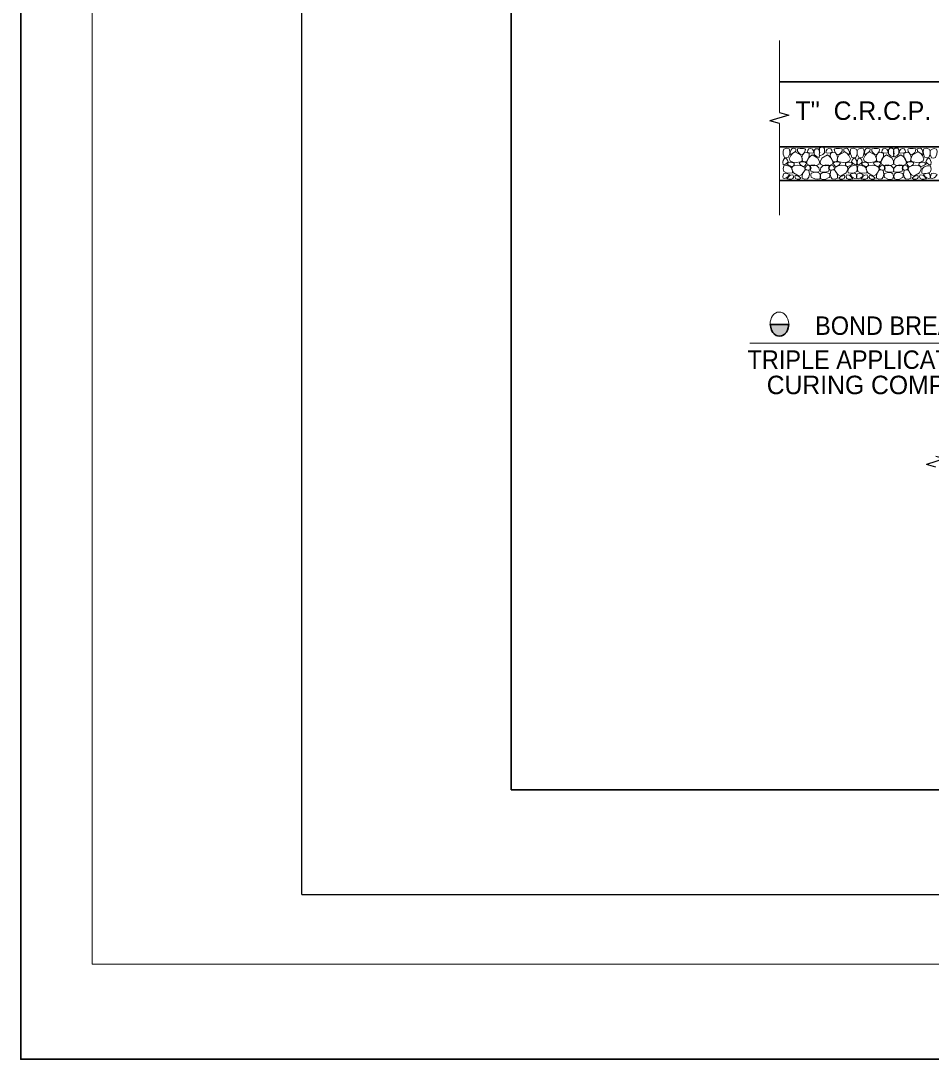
# Model space of a CAD drawing. Extents: x -105 to 266, y -441 to -168.
# Drawn here: x -105.4 to -40.2, y -440.7 to -366.3 of the extents above; entities that cross this region are included whole.
import ezdxf
from ezdxf.enums import TextEntityAlignment as Align

# ---------------------------------------------------------------- set-up
doc = ezdxf.new("R2010")
doc.units = 0
doc.header["$LTSCALE"] = 0.53
doc.layers.add('1', color=7, linetype='Continuous', lineweight=13)

msp = doc.modelspace()

# ---------------------------------------------------------------- hatches: boundary and pattern name
at = {"layer": '1'}
msp.add_hatch(color=256, dxfattribs=at).paths.add_polyline_path([(-51.7359, -388.0856), (-50.4116, -388.0855), (-50.4259, -388.2063), (-50.4374, -388.3272), (-50.5063, -388.5112), (-50.5753, -388.6377), (-50.6386, -388.7239), (-50.7362, -388.8101), (-50.8569, -388.8793), (-50.9317, -388.9137), (-51.0523, -388.9252), (-51.2074, -388.9137), (-51.3051, -388.8735), (-51.4258, -388.793), (-51.5407, -388.6664), (-51.6325, -388.4939), (-51.7016, -388.2927)])

# ---------------------------------------------------------------- linework, layer by layer
for p, q in [((-100.2867, -433.914), (-100.2867, -203.9313)), ((-51.0647, -372.9229), (-51.0647, -367.7662)), ((-51.0647, -373.7026), (-51.0647, -380.2674)), ((-100.2867, -433.914), (259.6863, -433.914))]:
    msp.add_line(p, q, dxfattribs=at)
at = {"layer": '1', "lineweight": 35}
for p, q in [((-70.289, -421.4148), (-70.289, -216.4301)), ((-23.8856, -375.3657), (-51.0647, -375.3657)), ((-29.4143, -377.7914), (-51.0647, -377.7914)), ((-70.289, -421.4148), (254.6864, -421.4148))]:
    msp.add_line(p, q, dxfattribs=at)
at = {"layer": '1', "lineweight": 25}
for p, q in [((-51.0647, -373.7026), (-51.7522, -373.5192)), ((-39.862, -398.3031), (-40.5494, -398.1197)), ((-85.2878, -428.9141), (259.6863, -428.9141))]:
    msp.add_line(p, q, dxfattribs=at)
at = {"layer": '1', "lineweight": 35}
for points in [[(-105.4112, -167.8633), (265.6852, -167.8633), (265.6852, -440.7142), (-105.4112, -440.7142)], [(-51.7359, -388.0856), (-50.4116, -388.0855), (-50.4259, -388.2063), (-50.4374, -388.3272), (-50.5063, -388.5112), (-50.5753, -388.6377), (-50.6386, -388.7239), (-50.7362, -388.8101), (-50.8569, -388.8793), (-50.9317, -388.9137), (-51.0523, -388.9252), (-51.2074, -388.9137), (-51.3051, -388.8735), (-51.4258, -388.793), (-51.5407, -388.6664), (-51.6325, -388.4939), (-51.7016, -388.2927)]]:
    msp.add_lwpolyline(points, close=True, dxfattribs=at)
at = {"layer": '1', "lineweight": 25}
for points in [[(-85.2878, -428.9141), (-85.2878, -208.9308), (259.6863, -208.9308)], [(-51.0647, -372.9229), (-50.3986, -373.1007), (-51.7522, -373.5192)], [(-39.862, -397.5233), (-39.1959, -397.7012), (-40.5494, -398.1197)]]:
    msp.add_lwpolyline(points, dxfattribs=at)
at = {"layer": '1', "lineweight": 35}
msp.add_lwpolyline([(-16.2095, -375.3657), (-16.2095, -370.7252), (-51.0647, -370.7252)], dxfattribs=at)
at = {"layer": '1'}
for points in [[(-50.3688, -375.5107), (-50.3272, -375.6717), (-50.3366, -375.8657), (-50.4034, -376.0409), (-50.4426, -376.1244), (-50.5696, -376.1533), (-50.7154, -376.144), (-50.8158, -375.8893), (-50.8141, -375.6866), (-50.7475, -375.5331), (-50.5424, -375.4758)], [(-50.1013, -375.478), (-50.1713, -375.4964), (-50.2407, -375.5897), (-50.3001, -375.7627), (-50.3108, -375.9158), (-50.0603, -375.7918), (-49.9108, -375.6728), (-49.9005, -375.5167), (-50.0071, -375.4884)], [(-49.3601, -375.4958), (-49.2559, -375.5062), (-49.2144, -375.5687), (-49.2507, -375.6932), (-49.2873, -375.7867), (-49.3601, -375.8803), (-49.4585, -375.9427), (-49.5887, -375.8907), (-49.7133, -375.7867), (-49.7704, -375.6724), (-49.7861, -375.5062), (-49.5989, -375.4855), (-49.5678, -375.4855), (-49.495, -375.4958), (-49.4743, -375.4855)], [(-48.7106, -375.5475), (-48.6326, -375.6622), (-48.6064, -375.7765), (-48.7053, -375.8181), (-48.9339, -375.7973), (-49.0639, -375.7555), (-49.0378, -375.6103), (-48.96, -375.5061), (-48.8197, -375.4958)], [(-48.232, -376.1276), (-48.196, -376.0028), (-48.232, -375.8988), (-48.2064, -375.8155), (-48.2166, -375.5764), (-48.3102, -375.5141), (-48.4973, -375.5141), (-48.5854, -375.6287), (-48.5854, -375.9198), (-48.4453, -376.0442)], [(-48.1888, -376.011), (-48.225, -375.8861), (-48.1888, -375.7822), (-48.2146, -375.6987), (-48.2042, -375.4597), (-48.1107, -375.3974), (-47.9236, -375.3974), (-47.8355, -375.5122), (-47.8355, -375.8032), (-47.9757, -375.9277)], [(-47.6522, -375.5475), (-47.7301, -375.6622), (-47.756, -375.7765), (-47.6572, -375.8181), (-47.4288, -375.7973), (-47.2988, -375.7555), (-47.3248, -375.6103), (-47.4027, -375.5061), (-47.5428, -375.4958)], [(-47.0027, -375.4958), (-47.1067, -375.5062), (-47.1482, -375.5687), (-47.112, -375.6932), (-47.0752, -375.7867), (-47.0027, -375.8803), (-46.9041, -375.9427), (-46.7738, -375.8907), (-46.6493, -375.7867), (-46.5922, -375.6724), (-46.5764, -375.5062), (-46.7637, -375.4855), (-46.7947, -375.4855), (-46.8677, -375.4958), (-46.8882, -375.4855)], [(-46.2613, -375.478), (-46.1912, -375.4964), (-46.1218, -375.5897), (-46.0627, -375.7627), (-46.0518, -375.9158), (-46.3025, -375.7918), (-46.4519, -375.6728), (-46.462, -375.5167), (-46.3557, -375.4884)], [(-45.9549, -375.5107), (-45.9966, -375.6717), (-45.9874, -375.8657), (-45.9204, -376.0409), (-45.8813, -376.1244), (-45.7542, -376.1533), (-45.6084, -376.144), (-45.5081, -375.8893), (-45.5097, -375.6866), (-45.5764, -375.5331), (-45.7815, -375.4758)], [(-45.0497, -375.5107), (-45.0081, -375.6717), (-45.0174, -375.8657), (-45.0842, -376.0409), (-45.1234, -376.1244), (-45.2503, -376.1533), (-45.3962, -376.144), (-45.4967, -375.8893), (-45.4948, -375.6866), (-45.4283, -375.5331), (-45.2233, -375.4758)], [(-44.7821, -375.478), (-44.8522, -375.4964), (-44.9216, -375.5897), (-44.9808, -375.7627), (-44.9917, -375.9158), (-44.7411, -375.7918), (-44.5917, -375.6728), (-44.5815, -375.5167), (-44.6878, -375.4884)], [(-44.0408, -375.4958), (-43.9368, -375.5062), (-43.8953, -375.5687), (-43.9315, -375.6932), (-43.9682, -375.7867), (-44.0408, -375.8803), (-44.1393, -375.9427), (-44.2695, -375.8907), (-44.3942, -375.7867), (-44.4513, -375.6724), (-44.4671, -375.5062), (-44.2798, -375.4855), (-44.2487, -375.4855), (-44.1757, -375.4958), (-44.1552, -375.4855)], [(-43.3913, -375.5475), (-43.3134, -375.6622), (-43.2874, -375.7765), (-43.3862, -375.8181), (-43.6148, -375.7973), (-43.7447, -375.7555), (-43.7187, -375.6103), (-43.6407, -375.5061), (-43.5007, -375.4958)], [(-42.9128, -376.0888), (-42.8767, -375.9639), (-42.9128, -375.8599), (-42.8872, -375.7766), (-42.8976, -375.5376), (-42.991, -375.4752), (-43.1781, -375.4752), (-43.2662, -375.5897), (-43.2662, -375.8807), (-43.1262, -376.0053)], [(-42.8679, -376.0888), (-42.9042, -375.9639), (-42.8679, -375.8599), (-42.8938, -375.7766), (-42.8833, -375.5376), (-42.7897, -375.4752), (-42.6029, -375.4752), (-42.5147, -375.5897), (-42.5147, -375.8807), (-42.6547, -376.0053)], [(-42.3897, -375.5475), (-42.4676, -375.6622), (-42.4935, -375.7765), (-42.3948, -375.8181), (-42.1662, -375.7973), (-42.0363, -375.7555), (-42.0622, -375.6103), (-42.1402, -375.5061), (-42.2802, -375.4958)], [(-41.7402, -375.4958), (-41.844, -375.5062), (-41.8857, -375.5687), (-41.8493, -375.6932), (-41.8128, -375.7867), (-41.7402, -375.8803), (-41.6414, -375.9427), (-41.5114, -375.8907), (-41.3867, -375.7867), (-41.3297, -375.6724), (-41.3139, -375.5062), (-41.5012, -375.4855), (-41.5323, -375.4855), (-41.6051, -375.4958), (-41.6257, -375.4855)], [(-40.9988, -375.478), (-40.9288, -375.4964), (-40.8593, -375.5897), (-40.7998, -375.7627), (-40.7892, -375.9158), (-41.0399, -375.7918), (-41.1893, -375.6728), (-41.1995, -375.5167), (-41.0931, -375.4884)], [(-40.7312, -375.5107), (-40.7728, -375.6717), (-40.7634, -375.8657), (-40.6968, -376.0409), (-40.6576, -376.1244), (-40.5305, -376.1533), (-40.3847, -376.144), (-40.2844, -375.8893), (-40.2861, -375.6866), (-40.3527, -375.5331), (-40.5578, -375.4758)], [(-39.8278, -375.5302), (-39.7862, -375.6911), (-39.7954, -375.8852), (-39.8623, -376.0603), (-39.9014, -376.1439), (-40.0283, -376.1727), (-40.1744, -376.1634), (-40.2745, -375.9087), (-40.2729, -375.706), (-40.2064, -375.5525), (-40.0013, -375.4952)], [(-50.7985, -376.3413), (-50.7458, -376.2325), (-50.6417, -376.1701), (-50.562, -376.2309), (-50.4917, -376.3265), (-50.4589, -376.4386), (-50.5444, -376.5492), (-50.6788, -376.6406), (-50.8043, -376.6642), (-50.8271, -376.4793)], [(-49.4579, -376.3901), (-49.4326, -376.2234), (-49.5572, -375.9532), (-49.9567, -375.7249), (-50.1183, -375.8285), (-50.264, -375.9846), (-50.3725, -376.2237), (-50.3158, -376.3795), (-50.123, -376.4731), (-49.8586, -376.5043), (-49.5986, -376.4522)], [(-48.9386, -375.8597), (-48.9337, -376.026), (-48.9857, -376.213), (-49.0895, -376.369), (-49.1464, -376.4418), (-49.2767, -376.4418), (-49.4167, -376.4002), (-49.4583, -376.1301), (-49.4117, -375.9325), (-49.3128, -375.7975), (-49.1, -375.787)], [(-48.2213, -376.6188), (-48.1961, -376.4522), (-48.3207, -376.182), (-48.7202, -375.9537), (-48.882, -376.0573), (-49.0275, -376.2132), (-49.1361, -376.4526), (-49.0793, -376.6082), (-48.8866, -376.7019), (-48.6221, -376.7329), (-48.3622, -376.6811)], [(-48.1412, -376.6188), (-48.1665, -376.4522), (-48.0419, -376.182), (-47.6423, -375.9537), (-47.4808, -376.0573), (-47.3352, -376.2132), (-47.2267, -376.4526), (-47.2832, -376.6082), (-47.4761, -376.7019), (-47.7406, -376.7329), (-48.0005, -376.6811)], [(-47.4239, -375.8597), (-47.4289, -376.026), (-47.377, -376.213), (-47.2729, -376.369), (-47.2162, -376.4418), (-47.086, -376.4418), (-46.9459, -376.4002), (-46.9042, -376.1301), (-46.951, -375.9325), (-47.0497, -375.7975), (-47.2626, -375.787)], [(-46.9047, -376.3901), (-46.93, -376.2234), (-46.8054, -375.9532), (-46.406, -375.7249), (-46.2443, -375.8285), (-46.0987, -375.9846), (-45.9902, -376.2237), (-46.0466, -376.3795), (-46.2396, -376.4731), (-46.5042, -376.5043), (-46.7641, -376.4522)], [(-45.5641, -376.3413), (-45.6167, -376.2325), (-45.7208, -376.1701), (-45.8008, -376.2309), (-45.8708, -376.3265), (-45.9039, -376.4386), (-45.8182, -376.5492), (-45.6839, -376.6406), (-45.5583, -376.6642), (-45.5356, -376.4793)], [(-45.4794, -376.3413), (-45.4267, -376.2325), (-45.3226, -376.1701), (-45.2427, -376.2309), (-45.1727, -376.3265), (-45.1397, -376.4386), (-45.2252, -376.5492), (-45.3595, -376.6406), (-45.4852, -376.6642), (-45.5079, -376.4793)], [(-44.1388, -376.3901), (-44.1134, -376.2234), (-44.238, -375.9532), (-44.6377, -375.7249), (-44.7992, -375.8285), (-44.9448, -375.9846), (-45.0533, -376.2237), (-44.9966, -376.3795), (-44.8039, -376.4731), (-44.5393, -376.5043), (-44.2796, -376.4522)], [(-43.6193, -375.8597), (-43.6146, -376.026), (-43.6665, -376.213), (-43.7705, -376.369), (-43.8273, -376.4418), (-43.9574, -376.4418), (-44.0977, -376.4002), (-44.139, -376.1301), (-44.0925, -375.9325), (-43.9936, -375.7975), (-43.7809, -375.787)], [(-42.9021, -376.6188), (-42.8769, -376.4522), (-43.0015, -376.182), (-43.4011, -375.9537), (-43.5628, -376.0573), (-43.7082, -376.2132), (-43.8168, -376.4526), (-43.7602, -376.6082), (-43.5674, -376.7019), (-43.303, -376.7329), (-43.0431, -376.6811)], [(-42.8787, -376.6188), (-42.904, -376.4522), (-42.7793, -376.182), (-42.3798, -375.9537), (-42.2182, -376.0573), (-42.0726, -376.2132), (-41.9642, -376.4526), (-42.0207, -376.6082), (-42.2134, -376.7019), (-42.4781, -376.7329), (-42.7379, -376.6811)], [(-42.1616, -375.8597), (-42.1664, -376.026), (-42.1142, -376.213), (-42.0104, -376.369), (-41.9537, -376.4418), (-41.8233, -376.4418), (-41.6833, -376.4002), (-41.6417, -376.1301), (-41.6884, -375.9325), (-41.7873, -375.7975), (-42, -375.787)], [(-41.6422, -376.3901), (-41.6675, -376.2234), (-41.5429, -375.9532), (-41.1434, -375.7249), (-40.9816, -375.8285), (-40.8362, -375.9846), (-40.7277, -376.2237), (-40.7842, -376.3795), (-40.9769, -376.4731), (-41.2415, -376.5043), (-41.5013, -376.4522)], [(-40.2432, -376.3413), (-40.296, -376.2325), (-40.4002, -376.1701), (-40.4799, -376.2309), (-40.5502, -376.3265), (-40.5829, -376.4386), (-40.4973, -376.5492), (-40.363, -376.6406), (-40.2375, -376.6642), (-40.2147, -376.4793)], [(-50.1443, -377.242), (-50.1394, -377.086), (-50.1915, -376.9096), (-50.3108, -376.7847), (-50.5346, -376.7017), (-50.768, -376.7222), (-50.8047, -376.9406), (-50.768, -377.1382), (-50.576, -377.2317), (-50.3266, -377.2629)], [(-50.073, -376.732), (-50.1336, -376.7713), (-50.2496, -376.7599), (-50.4172, -376.6875), (-50.5377, -376.5925), (-50.4409, -376.5147), (-50.3369, -376.473), (-50.264, -376.473), (-50.1755, -376.4831), (-50.0263, -376.5459), (-50.0172, -376.6551)], [(-50.156, -376.8053), (-50.1813, -376.9718), (-50.0568, -377.242), (-49.6571, -377.4705), (-49.4954, -377.3667), (-49.3499, -377.2107), (-49.2413, -376.9714), (-49.298, -376.8158), (-49.4909, -376.7221), (-49.7554, -376.691), (-50.0151, -376.7431)], [(-49.3444, -376.4418), (-49.2251, -376.4627), (-49.1364, -376.5457), (-49.1731, -376.6393), (-49.2458, -376.7328), (-49.3444, -376.7952), (-49.4746, -376.7432), (-49.5991, -376.6393), (-49.6562, -376.5248), (-49.4847, -376.4522)], [(-49.4386, -377.6058), (-49.4434, -377.4396), (-49.3917, -377.2526), (-49.2874, -377.0966), (-49.2307, -377.0237), (-49.1006, -377.0237), (-48.9606, -377.0653), (-48.9187, -377.3357), (-48.9655, -377.5331), (-49.0644, -377.6682), (-49.2771, -377.6786)], [(-49.0433, -377.0342), (-49.1626, -377.0132), (-49.2511, -376.9303), (-49.2144, -376.8368), (-49.1419, -376.7432), (-49.0433, -376.6808), (-48.913, -376.7328), (-48.8403, -376.8161), (-48.8091, -376.9096), (-48.9029, -377.0237)], [(-48.2477, -377.1692), (-48.196, -377.055), (-48.2477, -376.8785), (-48.367, -376.7537), (-48.5907, -376.6707), (-48.8244, -376.6912), (-48.8611, -376.9096), (-48.8244, -377.1072), (-48.6532, -377.1692), (-48.5699, -377.1901)], [(-48.1148, -377.1692), (-48.1668, -377.055), (-48.1148, -376.8785), (-47.9955, -376.7537), (-47.7717, -376.6707), (-47.5383, -376.6912), (-47.5015, -376.9096), (-47.5383, -377.1072), (-47.7095, -377.1692), (-47.7927, -377.1901)], [(-47.3193, -377.0342), (-47.2001, -377.0132), (-47.1116, -376.9303), (-47.1482, -376.8368), (-47.2207, -376.7432), (-47.3193, -376.6808), (-47.4496, -376.7328), (-47.5223, -376.8161), (-47.5534, -376.9096), (-47.4597, -377.0237)], [(-46.924, -377.6058), (-46.9191, -377.4396), (-46.9711, -377.2526), (-47.0751, -377.0966), (-47.132, -377.0237), (-47.262, -377.0237), (-47.4022, -377.0653), (-47.4438, -377.3357), (-47.3972, -377.5331), (-47.2983, -377.6682), (-47.0855, -377.6786)], [(-47.0183, -376.4418), (-47.1375, -376.4627), (-47.226, -376.5457), (-47.1893, -376.6393), (-47.1169, -376.7328), (-47.0183, -376.7952), (-46.888, -376.7432), (-46.7636, -376.6393), (-46.7063, -376.5248), (-46.8779, -376.4522)], [(-46.2066, -376.8053), (-46.1813, -376.9718), (-46.3058, -377.242), (-46.7054, -377.4705), (-46.8672, -377.3667), (-47.0127, -377.2107), (-47.1213, -376.9714), (-47.0646, -376.8158), (-46.8717, -376.7221), (-46.6073, -376.691), (-46.3474, -376.7431)], [(-46.2897, -376.732), (-46.2292, -376.7713), (-46.1133, -376.7599), (-45.9454, -376.6875), (-45.8251, -376.5925), (-45.9217, -376.5147), (-46.0257, -376.473), (-46.0985, -376.473), (-46.187, -376.4831), (-46.3363, -376.5459), (-46.3452, -376.6551)], [(-46.1598, -377.242), (-46.1647, -377.086), (-46.1127, -376.9096), (-45.9934, -376.7847), (-45.7698, -376.7017), (-45.5362, -376.7222), (-45.4994, -376.9406), (-45.5362, -377.1382), (-45.7283, -377.2317), (-45.9778, -377.2629)], [(-44.8254, -377.242), (-44.8205, -377.086), (-44.8723, -376.9096), (-44.9917, -376.7847), (-45.2152, -376.7017), (-45.4488, -376.7222), (-45.4856, -376.9406), (-45.4488, -377.1382), (-45.2569, -377.2317), (-45.0074, -377.2629)], [(-44.7538, -376.732), (-44.8143, -376.7713), (-44.9304, -376.7599), (-45.098, -376.6875), (-45.2185, -376.5925), (-45.1217, -376.5147), (-45.0177, -376.473), (-44.9449, -376.473), (-44.8563, -376.4831), (-44.7073, -376.5459), (-44.6981, -376.6551)], [(-44.8368, -376.8053), (-44.8621, -376.9718), (-44.7374, -377.242), (-44.3381, -377.4705), (-44.1762, -377.3667), (-44.0308, -377.2107), (-43.9221, -376.9714), (-43.9789, -376.8158), (-44.1717, -376.7221), (-44.4362, -376.691), (-44.6961, -376.7431)], [(-44.0252, -376.4418), (-43.9058, -376.4627), (-43.8173, -376.5457), (-43.8539, -376.6393), (-43.9267, -376.7328), (-44.0252, -376.7952), (-44.1555, -376.7432), (-44.2799, -376.6393), (-44.3371, -376.5248), (-44.1657, -376.4522)], [(-44.1195, -377.6058), (-44.1243, -377.4396), (-44.0723, -377.2526), (-43.9683, -377.0966), (-43.9114, -377.0237), (-43.7815, -377.0237), (-43.6412, -377.0653), (-43.5997, -377.3357), (-43.6463, -377.5331), (-43.7452, -377.6682), (-43.958, -377.6786)], [(-43.724, -377.0342), (-43.8432, -377.0132), (-43.932, -376.9303), (-43.8953, -376.8368), (-43.8227, -376.7432), (-43.724, -376.6808), (-43.5939, -376.7328), (-43.5211, -376.8161), (-43.4899, -376.9096), (-43.5837, -377.0237)], [(-42.9288, -377.1692), (-42.8767, -377.055), (-42.9288, -376.8785), (-43.0479, -376.7537), (-43.2717, -376.6707), (-43.5052, -376.6912), (-43.5419, -376.9096), (-43.5052, -377.1072), (-43.334, -377.1692), (-43.2507, -377.1901)], [(-42.8522, -377.1692), (-42.9042, -377.055), (-42.8522, -376.8785), (-42.733, -376.7537), (-42.5093, -376.6707), (-42.2756, -376.6912), (-42.2391, -376.9096), (-42.2756, -377.1072), (-42.4469, -377.1692), (-42.5302, -377.1901)], [(-42.0569, -377.0342), (-41.9376, -377.0132), (-41.849, -376.9303), (-41.8857, -376.8368), (-41.9582, -376.7432), (-42.0569, -376.6808), (-42.1871, -376.7328), (-42.2601, -376.8161), (-42.2909, -376.9096), (-42.1972, -377.0237)], [(-41.6614, -377.6058), (-41.6567, -377.4396), (-41.7087, -377.2526), (-41.8125, -377.0966), (-41.8693, -377.0237), (-41.9997, -377.0237), (-42.1398, -377.0653), (-42.1812, -377.3357), (-42.1347, -377.5331), (-42.0358, -377.6682), (-41.823, -377.6786)], [(-41.7556, -376.4418), (-41.8748, -376.4627), (-41.9635, -376.5457), (-41.9268, -376.6393), (-41.8543, -376.7328), (-41.7556, -376.7952), (-41.6255, -376.7432), (-41.5008, -376.6393), (-41.4438, -376.5248), (-41.6153, -376.4522)], [(-40.944, -376.8053), (-40.9187, -376.9718), (-41.0433, -377.242), (-41.4429, -377.4705), (-41.6047, -377.3667), (-41.7501, -377.2107), (-41.8585, -376.9714), (-41.8021, -376.8158), (-41.6094, -376.7221), (-41.3449, -376.691), (-41.0849, -376.7431)], [(-41.0272, -376.732), (-40.9667, -376.7713), (-40.8506, -376.7599), (-40.6827, -376.6875), (-40.5624, -376.5925), (-40.659, -376.5147), (-40.7631, -376.473), (-40.836, -376.473), (-40.9247, -376.4831), (-41.0737, -376.5459), (-41.0829, -376.6551)], [(-40.8778, -377.2615), (-40.8828, -377.1056), (-40.8308, -376.9291), (-40.7116, -376.8042), (-40.4878, -376.7212), (-40.2542, -376.7417), (-40.2176, -376.9602), (-40.2542, -377.1576), (-40.4462, -377.2511), (-40.6958, -377.2823)], [(-50.5801, -377.5924), (-50.6934, -377.6351), (-50.8117, -377.6087), (-50.8278, -377.5096), (-50.8129, -377.392), (-50.7598, -377.2883), (-50.6212, -377.2667), (-50.4612, -377.2929), (-50.3538, -377.3623), (-50.4644, -377.5119)], [(-50.0721, -377.5743), (-50.1088, -377.6368), (-50.2176, -377.6783), (-50.3998, -377.6887), (-50.5502, -377.6574), (-50.3633, -377.4497), (-50.2752, -377.3977), (-50.1135, -377.3872), (-50.0568, -377.4809)], [(-49.9581, -377.5747), (-49.9216, -377.6372), (-49.8125, -377.6788), (-49.6303, -377.6893), (-49.5367, -377.6162), (-49.7031, -377.4812), (-49.7342, -377.4602), (-49.9318, -377.4291), (-49.9734, -377.4813)], [(-48.1867, -377.6542), (-48.3504, -377.6841), (-48.5432, -377.6608), (-48.713, -377.5817), (-48.7935, -377.5366), (-48.8132, -377.4078), (-48.7933, -377.2629), (-48.5322, -377.1811), (-48.3299, -377.1975), (-48.1816, -377.2749), (-48.1392, -377.4837)], [(-48.0981, -377.6736), (-47.9344, -377.7036), (-47.7417, -377.6805), (-47.5718, -377.6011), (-47.4913, -377.5561), (-47.4716, -377.4273), (-47.4915, -377.2823), (-47.7525, -377.2005), (-47.9551, -377.217), (-48.1032, -377.2943), (-48.1456, -377.5031)], [(-46.4045, -377.5747), (-46.4412, -377.6372), (-46.5501, -377.6788), (-46.7325, -377.6893), (-46.8258, -377.6162), (-46.6597, -377.4812), (-46.6283, -377.4602), (-46.4308, -377.4291), (-46.3892, -377.4813)], [(-46.2906, -377.5743), (-46.2539, -377.6368), (-46.1452, -377.6783), (-45.9628, -377.6887), (-45.8124, -377.6574), (-45.9996, -377.4497), (-46.0876, -377.3977), (-46.2489, -377.3872), (-46.3058, -377.4809)], [(-45.7828, -377.5924), (-45.6692, -377.6351), (-45.5508, -377.6087), (-45.5348, -377.5096), (-45.5497, -377.392), (-45.6028, -377.2883), (-45.7415, -377.2667), (-45.9013, -377.2929), (-46.0089, -377.3623), (-45.8982, -377.5119)], [(-45.2997, -377.6119), (-45.4131, -377.6546), (-45.5314, -377.6281), (-45.5475, -377.5291), (-45.5326, -377.4114), (-45.4794, -377.3077), (-45.3408, -377.286), (-45.1808, -377.3123), (-45.0734, -377.3818), (-45.1839, -377.5313)], [(-44.7528, -377.5743), (-44.7896, -377.6368), (-44.8983, -377.6783), (-45.0808, -377.6887), (-45.2311, -377.6574), (-45.0442, -377.4497), (-44.956, -377.3977), (-44.7944, -377.3872), (-44.7374, -377.4809)], [(-44.6389, -377.5747), (-44.6023, -377.6372), (-44.4935, -377.6788), (-44.3111, -377.6893), (-44.2176, -377.6162), (-44.3838, -377.4812), (-44.4149, -377.4602), (-44.6126, -377.4291), (-44.6544, -377.4813)], [(-42.9453, -377.6736), (-43.1091, -377.7036), (-43.3017, -377.6805), (-43.4716, -377.6011), (-43.5522, -377.5561), (-43.5719, -377.4273), (-43.552, -377.2823), (-43.2909, -377.2005), (-43.0886, -377.217), (-42.9402, -377.2943), (-42.8978, -377.5031)], [(-42.8356, -377.6736), (-42.6721, -377.7036), (-42.4793, -377.6805), (-42.3092, -377.6011), (-42.2288, -377.5561), (-42.2092, -377.4273), (-42.229, -377.2823), (-42.49, -377.2005), (-42.6923, -377.217), (-42.8406, -377.2943), (-42.8831, -377.5031)], [(-41.142, -377.5747), (-41.1787, -377.6372), (-41.2874, -377.6788), (-41.4697, -377.6893), (-41.5633, -377.6162), (-41.3969, -377.4812), (-41.366, -377.4602), (-41.1685, -377.4291), (-41.1268, -377.4813)], [(-41.0281, -377.5743), (-40.9914, -377.6368), (-40.8826, -377.6783), (-40.7001, -377.6887), (-40.5498, -377.6574), (-40.7368, -377.4497), (-40.8251, -377.3977), (-40.9865, -377.3872), (-41.0433, -377.4809)], [(-40.5203, -377.5924), (-40.4067, -377.6351), (-40.2884, -377.6087), (-40.2724, -377.5096), (-40.2872, -377.392), (-40.3404, -377.2883), (-40.4787, -377.2667), (-40.6388, -377.2929), (-40.7464, -377.3623), (-40.6358, -377.5119)], [(-40.0001, -377.5924), (-40.1134, -377.6351), (-40.2319, -377.6087), (-40.2478, -377.5096), (-40.2331, -377.392), (-40.18, -377.2883), (-40.0414, -377.2667), (-39.8813, -377.2929), (-39.7739, -377.3623), (-39.8845, -377.5119)], [(-51.7267, -388.0852), (-50.4289, -388.0852), (-50.4247, -388.1507), (-50.4327, -388.2403), (-50.4574, -388.3669), (-50.4943, -388.4771), (-50.5471, -388.5872), (-50.6001, -388.6647), (-50.6696, -388.7506), (-50.7348, -388.8118), (-50.8205, -388.8648), (-50.8899, -388.8933), (-50.9677, -388.9179), (-51.0491, -388.9261), (-51.1512, -388.9261), (-51.2205, -388.9017), (-51.2858, -388.8773), (-51.3593, -388.8363), (-51.4204, -388.7872), (-51.4737, -388.7424), (-51.5226, -388.6812), (-51.5717, -388.6158), (-51.6163, -388.5342), (-51.6532, -388.4486), (-51.6857, -388.3628), (-51.7022, -388.2813), (-51.7183, -388.2039), (-51.7225, -388.1343)]]:
    msp.add_lwpolyline(points, close=True, dxfattribs=at)
msp.add_lwpolyline([(-27.2447, -394.3585), (-30.9803, -389.4418), (-53.1883, -389.4418)], dxfattribs=at)
msp.add_ellipse((-51.075, -388.0698), major_axis=(-0.0249, 0.8699), ratio=0.762969, dxfattribs=at)

# ---------------------------------------------------------------- texts
for s, p in [(" T''  C.R.C.P.", (-45.3149, -373.4417)), ('CURING COMPOUND', (-42.9906, -393.0834))]:
    msp.add_text(s, height=1.323, dxfattribs=at).set_placement(p, align=Align.CENTER)
at = {"layer": '1', "width": 0.95}
for s, p in [('BOND BREAKER ', (-41.6063, -388.8383)), ('TRIPLE APPLICATION OF ', (-42.9905, -391.274))]:
    msp.add_text(s, height=1.323, dxfattribs=at).set_placement(p, align=Align.CENTER)

doc.saveas('drawing.dxf')
